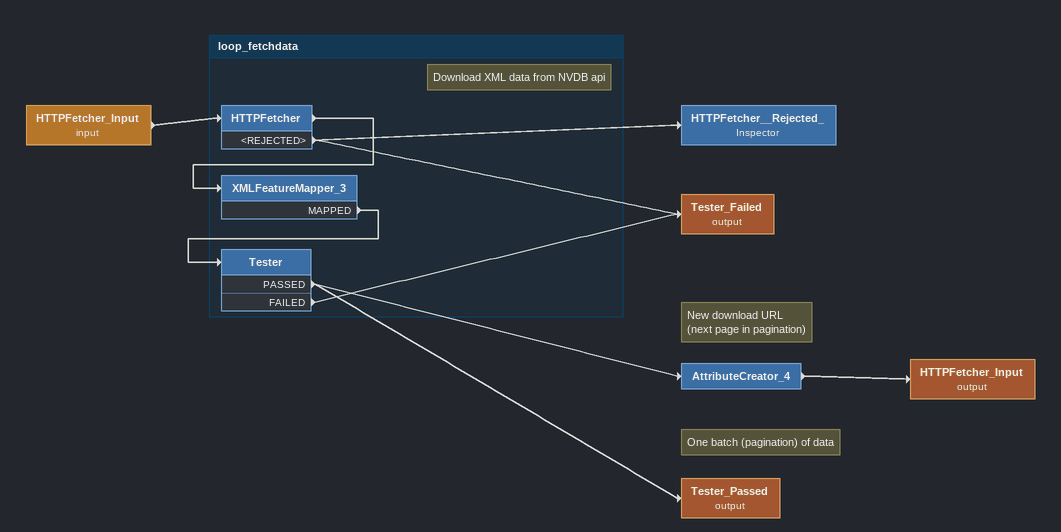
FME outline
HTTPFetcher_Input (input)
    -> HTTPFetcher
HTTPFetcher__Rejected_: Inspector
Tester_Failed (output)
Note: New download URL / (next page in pagination)
AttributeCreator_4
    -> HTTPFetcher_Input (output)
HTTPFetcher_Input (output)
Note: One batch (pagination) of data
Tester_Passed (output)

Bookmark: loop_fetchdata
Note: Download XML data from NVDB api
HTTPFetcher
    -> XMLFeatureMapper_3
    <REJECTED> -> HTTPFetcher__Rejected_
    <REJECTED> -> Tester_Failed (output)
XMLFeatureMapper_3
    MAPPED -> Tester
Tester
    PASSED -> Tester_Passed (output)
    PASSED -> AttributeCreator_4
    FAILED -> Tester_Failed (output)
